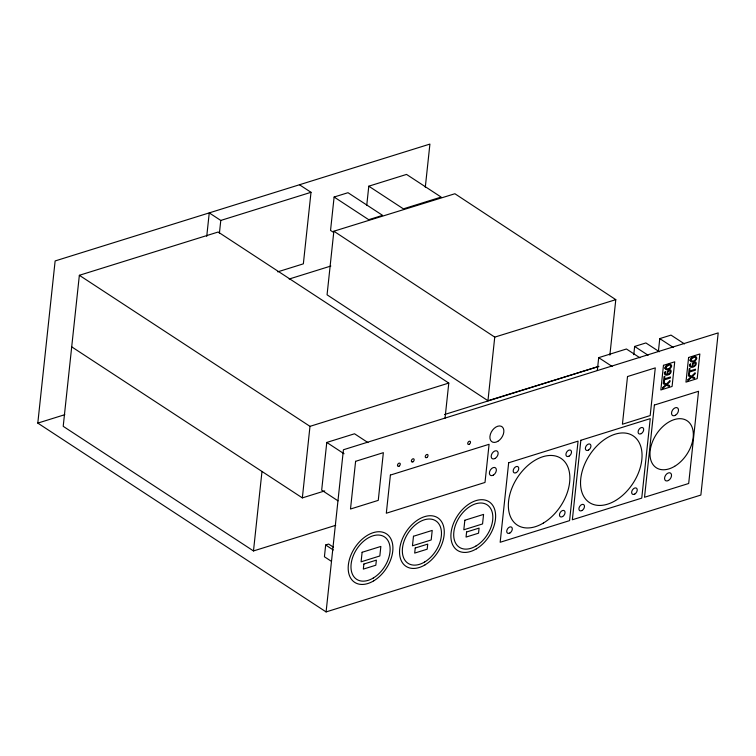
<?xml version="1.0" encoding="UTF-8"?>
<svg xmlns="http://www.w3.org/2000/svg" width="756" height="756" viewBox="0 0 756 756"><rect width="100%" height="100%" fill="white"/><g stroke="black" fill="none" stroke-linecap="round" stroke-linejoin="round"><path stroke-width="1.13" d="M326.091 611.916L343.422 449.754L718.2 332.895L700.869 495.057L326.091 611.916L37.8 423.105L55.131 260.943L429.909 144.084L425.297 187.242M445.029 418.248L448.79 383.065L218.163 232.016L79.352 275.297L63.211 426.327L253.487 550.944L335.73 525.307M206.738 236.344L209.251 212.89L220.78 220.44L311.009 192.307L303.354 263.844L277.735 271.839M219.401 233.339L220.78 220.44M253.487 550.944L261.982 471.451M334.114 197.032L368.711 219.694L382.593 215.365L347.996 192.704L334.114 197.032L330.542 230.419L333.424 232.309M324.73 490.909L302.343 497.892L309.988 426.346L79.352 275.297M609.865 355.159L615.79 299.659L454.904 193.744L333.859 231.213L327.065 294.812L487.951 400.718L598.913 366.376L444.5 414.543M367.983 442.6L354.536 433.783L326.772 442.44L321.678 490.143L338.008 500.841M333.424 547.174L328.652 544.055L325.675 544.991L324.418 556.756L331.081 561.122M366.726 205.5L368.786 186.193L406.539 174.419L441.135 197.08L403.383 208.854L368.786 186.193M487.951 400.718L494.745 337.119L333.859 231.213M597.325 370.449L598.695 357.654L626.45 348.998L639.907 357.805M633.774 354.659L634.643 346.446L645.889 342.94L659.345 351.748M658.391 351.521L659.771 338.612L671.016 335.106L684.473 343.914M289.161 279.03L330.844 266.036M37.8 423.105L64.808 414.685M309.988 426.346L448.79 383.065M494.745 337.119L615.79 299.659M659.771 338.612L673.227 347.42M634.643 346.446L648.1 355.254M598.695 357.654L612.143 366.462M299.47 184.757L311.009 192.307M326.772 442.44L344.065 453.77M71.707 346.843L302.343 497.892M325.675 544.991L333.292 549.981M664.855 368.068C665.195 371.735 671.715 368.748 671.725 365.932C671.375 362.266 664.874 365.252 664.855 368.068M689.982 360.234C690.322 363.901 696.834 360.914 696.843 358.098C696.503 354.432 689.992 357.418 689.982 360.234M664.363 372.755C664.127 377.792 672.755 374.116 670.922 370.289A2.74 1.777 -56.8 0 0 670.024 369.712L667.331 371.168L667.075 374.182L665.507 374.012A2.155 1.399 -56.8 0 1 665.1 373.095L665.393 371.602L664.363 372.755M689.481 364.921C689.245 369.958 697.882 366.282 696.04 362.455A2.74 1.777 -56.8 0 0 695.151 361.878L692.458 363.334L692.203 366.348L690.625 366.178A2.155 1.399 -56.8 0 1 690.219 365.261L690.521 363.768L689.481 364.921M355.603 461.321L350.5 509.024L378.265 500.368L383.358 452.664L355.603 461.321M362.115 552.277L361.094 561.812L379.833 555.972L380.854 546.437L362.115 552.277M363.882 564.023L363.334 569.107L375.826 565.214L376.375 560.12L363.882 564.023M390.389 475.07L386.316 513.22L485.002 482.451L489.085 444.292L390.389 475.07M413.475 536.259L412.455 545.804L431.194 539.954L432.215 530.419L413.475 536.259M415.233 548.005L414.694 553.09L427.187 549.196L427.726 544.112L415.233 548.005M464.836 520.251L463.815 529.786L482.555 523.946L483.575 514.401L464.836 520.251M466.594 531.988L466.055 537.081L478.548 533.188L479.087 528.094L466.594 531.988M508.665 462.776L500.17 542.269L569.57 520.629L578.066 441.135L508.665 462.776M580.844 440.275L572.349 519.769L641.75 498.119L650.245 418.635L580.844 440.275M627.518 376.535L622.424 424.229L650.188 415.573L655.282 367.879L627.518 376.535M654.384 405.046L644.528 497.259L688.688 483.49L698.544 391.277L654.384 405.046M663.475 365.328L660.838 389.964L672.084 386.458L674.721 361.822L663.475 365.328M662.918 387.393L662.795 388.537L666.338 385.182L669.391 386.552L669.504 385.465L667.066 384.417L669.901 381.752L670.024 380.599L666.423 384.01L663.428 382.659L664.212 382.375L664.477 379.833L670.298 378.019L670.402 377.017L664.59 378.832L664.855 376.29L664.08 376.535L663.305 383.746L665.705 384.776L662.918 387.393M688.603 357.493L685.966 382.13L697.212 378.624L699.848 353.988L688.603 357.493M688.045 379.559L687.922 380.703L691.466 377.348L694.509 378.718L694.632 377.631L692.184 376.582L695.029 373.918L695.151 372.765L691.551 376.176L688.546 374.825L689.33 374.541L689.604 371.999L695.425 370.185L695.529 369.183L689.708 370.998L689.982 368.455L689.198 368.701L688.433 375.912L690.823 376.942L688.045 379.559M667.586 372.217C668.313 378.661 673.237 366.31 667.586 372.217M692.713 364.383C693.441 370.827 698.364 358.476 692.713 364.383M665.667 367.444C669.646 373.237 674.683 359.743 665.667 367.444M690.795 359.61C694.764 365.403 699.81 351.909 690.795 359.61M495.152 458.41A4.536 2.939 -56.8 0 0 497.42 451.275A4.536 2.939 -56.8 0 0 491.428 454.866A4.536 2.939 -56.8 0 0 495.152 458.41M493.366 475.099A4.536 2.939 -56.8 0 0 495.634 467.964A4.536 2.939 -56.8 0 0 489.642 471.555A4.536 2.939 -56.8 0 0 493.366 475.099M497.864 441.306A9.063 5.887 -56.8 0 0 502.39 427.036A9.063 5.887 -56.8 0 0 490.398 434.218A9.063 5.887 -56.8 0 0 497.864 441.306M399.073 466.159A1.814 1.181 -56.8 0 0 399.981 463.305A1.814 1.181 -56.8 0 0 397.58 464.742A1.814 1.181 -56.8 0 0 399.073 466.159M412.956 461.831A1.814 1.181 -56.8 0 0 413.863 458.977A1.814 1.181 -56.8 0 0 411.462 460.413A1.814 1.181 -56.8 0 0 412.956 461.831M426.838 457.503A1.814 1.181 -56.8 0 0 427.735 454.649A1.814 1.181 -56.8 0 0 425.344 456.085A1.814 1.181 -56.8 0 0 426.838 457.503M469.306 444.263A1.814 1.181 -56.8 0 0 470.213 441.409A1.814 1.181 -56.8 0 0 467.813 442.846A1.814 1.181 -56.8 0 0 469.306 444.263M373.284 578.028A25.373 16.481 -56.8 0 0 385.976 538.074A25.373 16.481 -56.8 0 0 352.39 558.193A25.373 16.481 -56.8 0 0 373.284 578.028M373.672 580.873A29.002 18.834 -56.8 0 0 388.178 535.21A29.002 18.834 -56.8 0 0 349.801 558.202A29.002 18.834 -56.8 0 0 373.672 580.873M475.996 546.002A25.373 16.481 -56.8 0 0 488.688 506.047A25.373 16.481 -56.8 0 0 455.112 526.157A25.373 16.481 -56.8 0 0 475.996 546.002M476.393 548.847A29.002 18.834 -56.8 0 0 490.89 503.184A29.002 18.834 -56.8 0 0 452.513 526.176A29.002 18.834 -56.8 0 0 476.393 548.847M424.636 562.01A25.373 16.481 -56.8 0 0 437.327 522.056A25.373 16.481 -56.8 0 0 403.751 542.175A25.373 16.481 -56.8 0 0 424.636 562.01M425.033 564.864A29.002 18.834 -56.8 0 0 439.538 519.202A29.002 18.834 -56.8 0 0 401.162 542.184A29.002 18.834 -56.8 0 0 425.033 564.864M569.107 456.123A3.629 2.353 -56.8 0 0 570.922 450.415A3.629 2.353 -56.8 0 0 566.121 453.288A3.629 2.353 -56.8 0 0 569.107 456.123M516.357 472.566A3.629 2.353 -56.8 0 0 518.172 466.858A3.629 2.353 -56.8 0 0 513.381 469.731A3.629 2.353 -56.8 0 0 516.357 472.566M509.903 532.98A3.629 2.353 -56.8 0 0 511.717 527.272A3.629 2.353 -56.8 0 0 506.917 530.145A3.629 2.353 -56.8 0 0 509.903 532.98M543.413 523.029A39.879 25.893 -56.8 0 0 563.352 460.243A39.879 25.893 -56.8 0 0 510.583 491.854A39.879 25.893 -56.8 0 0 543.413 523.029M562.653 516.537A3.629 2.353 -56.8 0 0 564.467 510.829A3.629 2.353 -56.8 0 0 559.667 513.702A3.629 2.353 -56.8 0 0 562.653 516.537M641.286 433.613A3.629 2.353 -56.8 0 0 643.101 427.905A3.629 2.353 -56.8 0 0 638.3 430.778A3.629 2.353 -56.8 0 0 641.286 433.613M588.537 450.066A3.629 2.353 -56.8 0 0 590.351 444.358A3.629 2.353 -56.8 0 0 585.56 447.231A3.629 2.353 -56.8 0 0 588.537 450.066M582.082 510.48A3.629 2.353 -56.8 0 0 583.897 504.772A3.629 2.353 -56.8 0 0 579.105 507.645A3.629 2.353 -56.8 0 0 582.082 510.48M615.592 500.519A39.879 25.893 -56.8 0 0 635.531 437.733A39.879 25.893 -56.8 0 0 582.763 469.344A39.879 25.893 -56.8 0 0 615.592 500.519M634.832 494.027A3.629 2.353 -56.8 0 0 636.647 488.319A3.629 2.353 -56.8 0 0 631.846 491.192A3.629 2.353 -56.8 0 0 634.832 494.027M674.692 466.291A28.095 18.238 -56.8 0 0 688.735 422.056A28.095 18.238 -56.8 0 0 651.559 444.33A28.095 18.238 -56.8 0 0 674.692 466.291M668.54 480.419A4.536 2.939 -56.8 0 0 670.808 473.284A4.536 2.939 -56.8 0 0 664.808 476.875A4.536 2.939 -56.8 0 0 668.54 480.419M675.505 415.233A4.536 2.939 -56.8 0 0 677.773 408.098A4.536 2.939 -56.8 0 0 671.772 411.689A4.536 2.939 -56.8 0 0 675.505 415.233"/></g></svg>
